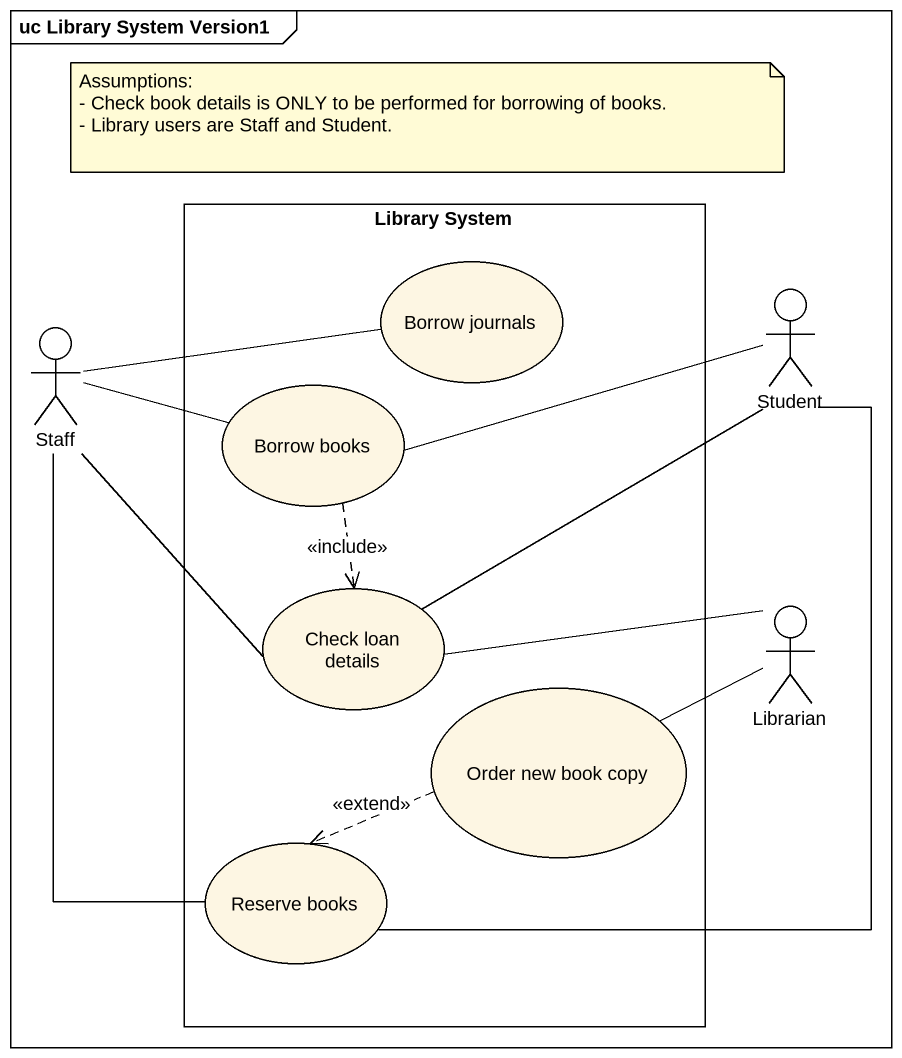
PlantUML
@startuml
mainframe uc Library System Version1
rectangle "Library System" as Library_System {
  usecase "Borrow journals" as Borrow_journals
  usecase "Borrow books" as Borrow_books
  usecase "Check loan details" as Check_loan_details
  usecase "Order new book copy" as Order_new_book_copy
  usecase "Reserve books" as Reserve_books
}
actor Student
actor Staff
actor Librarian
Student -left- Borrow_books
Student -- Check_loan_details
Student -- Reserve_books
Staff -right- Borrow_journals
Staff -right- Borrow_books
Staff -- Check_loan_details
Staff -- Reserve_books
Borrow_books ..> Check_loan_details : <<include>>
Librarian -left- Check_loan_details
Librarian -left- Order_new_book_copy
Order_new_book_copy .left.> Reserve_books : <<extend>>
note as N1
  Assumptions:
  - Check book details is ONLY to be performed for borrowing of books.
  - Library users are Staff and Student.
end note
@enduml
